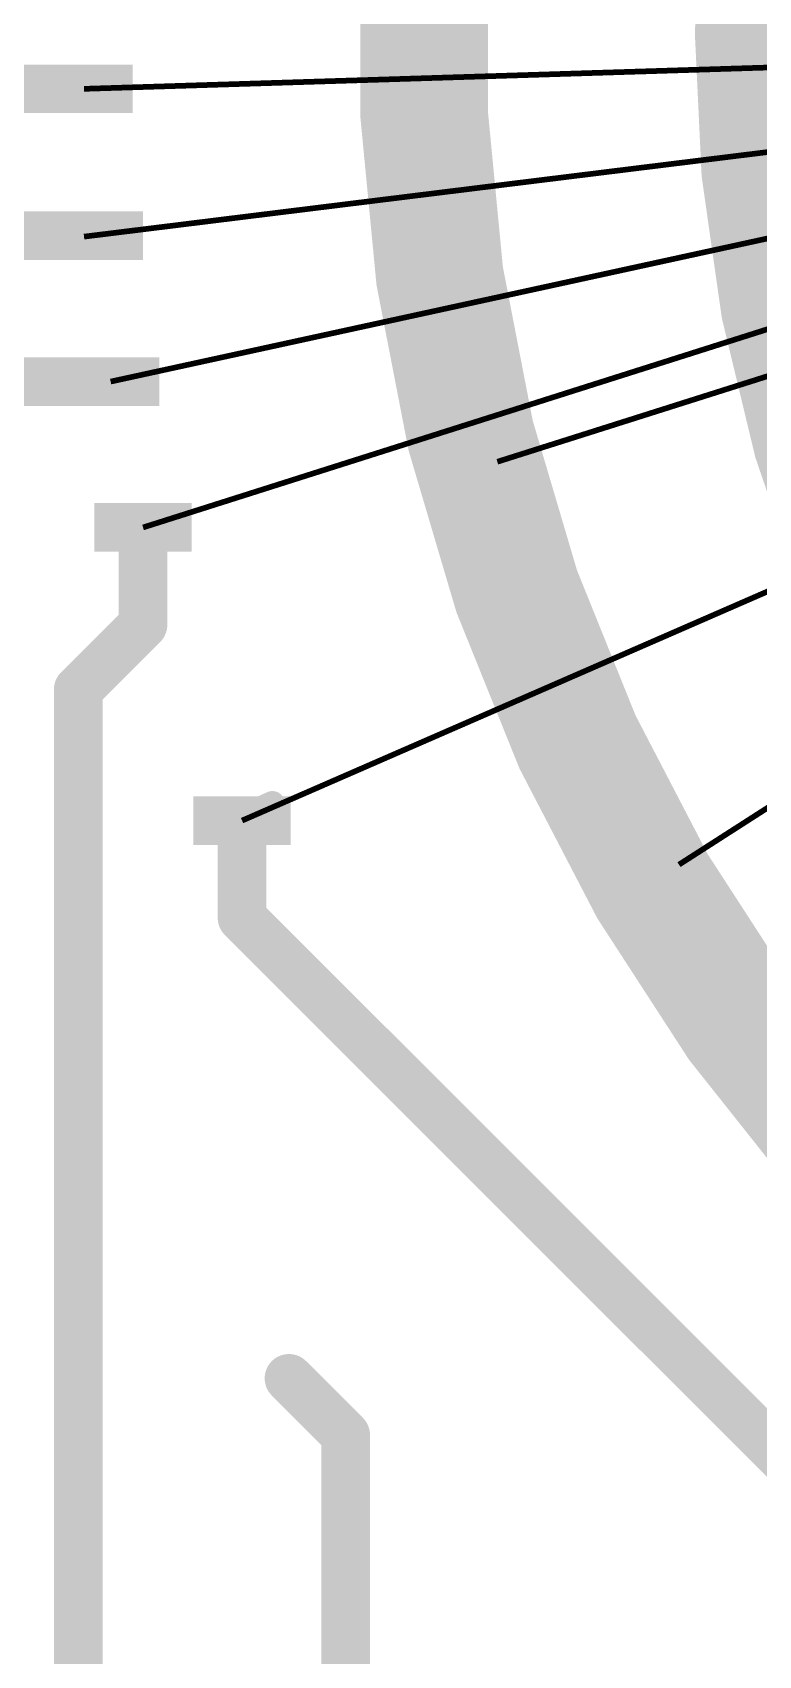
# Model space of a CAD drawing. Extents: x -12 to 108, y -5 to 75.
# Drawn here: x 58.51 to 60.78, y 31.01 to 36.1 of the extents above; entities that cross this region are included whole.
import ezdxf

# ---------------------------------------------------------------- set-up
doc = ezdxf.new("R2010")
doc.units = 0
doc.header["$MEASUREMENT"] = 0
doc.layers.get('0').update_dxf_attribs({"linetype": 'CONTINUOUS'})
for name, color, linetype in [('1', 12, 'CONTINUOUS'), ('IOs', 250, 'CONTINUOUS'), ('Sbp1', 5, 'CONTINUOUS'), ('vdd', 250, 'CONTINUOUS')]:
    doc.layers.add(name, color=color, linetype=linetype)

# ---------------------------------------------------------------- blocks, each defined once
blk = doc.blocks.new('RECT')
blk.add_solid([(-0.5, -0.5), (0.5, -0.5), (-0.5, 0.5), (0.5, 0.5)])
blk = doc.blocks.new('ROUND_19')
at = {"const_width": 0.025}
blk.add_lwpolyline([(-0.0125, 0, 1), (0.0125, 0, 1)], format="xyb", close=True, dxfattribs=at)

msp = doc.modelspace()

# ---------------------------------------------------------------- linework, layer by layer
at = {"layer": '1'}
for points, const_width in [([(61.0414, 39.5934, 0.3757), (61.0414, 32.5934)], 0.4), ([(61.7414, 38.8934, 0.3431), (61.7414, 33.2934)], 0.4), ([(58.6668, 35.8807, 1), (58.6668, 35.9569)], 0.0762), ([(58.6994, 35.4203, 1), (58.6994, 35.4965)], 0.0762), ([(58.7502, 34.9631, 1), (58.7502, 35.0393)], 0.0762), ([(58.8899, 34.544, 1), (58.8137, 34.544)], 0.0762), ([(58.8787, 34.2123, 1), (58.8249, 34.2661)], 0.0762), ([(58.8137, 34.2392, 1), (58.8899, 34.2392)], 0.0762), ([(58.6867, 34.036, 1), (58.6105, 34.036)], 0.0762), ([(58.6217, 34.0629, 1), (58.6755, 34.0091)], 0.0762), ([(59.2001, 33.6252, 1), (59.1239, 33.6252)], 0.0762), ([(59.1889, 33.3473, 1), (59.1351, 33.2935)], 0.0762), ([(59.1239, 33.3204, 1), (59.2001, 33.3204)], 0.0762), ([(59.3359, 31.9039, 1), (59.2821, 31.8501)], 0.0762), ([(59.5249, 31.6992, 1), (59.4487, 31.6992)], 0.0762), ([(59.4599, 31.6723, 1), (59.5137, 31.7261)], 0.0762)]:
    msp.add_lwpolyline(points, format="xyb", dxfattribs=dict(at, const_width=const_width))
at = {"layer": '1', "const_width": 0.1524}
for points in [[(58.6668, 35.9188), (57.7493, 35.9188)], [(58.6994, 35.4584), (58.039, 35.4584)], [(58.7502, 35.0012), (58.42, 35.0012)], [(58.8518, 34.544), (58.8518, 34.2392)], [(58.8518, 34.2392), (58.6486, 34.036)], [(58.6486, 27.051), (58.6486, 34.036)], [(59.162, 33.6252), (59.162, 33.3204)], [(67.4116, 25.0708), (59.162, 33.3204)], [(59.309, 31.877), (59.4868, 31.6992)], [(59.4868, 31.6992), (59.4868, 18.5674)]]:
    msp.add_lwpolyline(points, dxfattribs=at)
at = {"layer": 'IOs', "transparency": 33554687, "const_width": 0.01778}
for points in [[(58.6668, 35.9188), (63.1531, 36.0587)], [(58.6668, 35.45553), (63.14513, 36.00974)], [(58.7502, 35.0012), (63.14827, 35.9598)], [(58.8518, 34.544), (63.1459, 35.90788)], [(59.96187, 34.74992), (63.14516, 35.7587)], [(59.162, 33.6252), (63.14542, 35.36277)]]:
    msp.add_lwpolyline(points, dxfattribs=at)
at = {"layer": 'Sbp1', "const_width": 0.08}
for points in [[(58.73775, 35.92621), (58.57821, 35.9264)], [(58.79303, 35.47461), (58.63429, 35.45867)], [(58.84267, 35.01766), (58.68659, 34.98456)], [(60.00207, 34.7516), (59.84918, 34.706)], [(58.94391, 34.56775), (58.78743, 34.53662)], [(59.25718, 33.67773), (59.11165, 33.61236)], [(60.56626, 33.51221), (60.4304, 33.42859)]]:
    msp.add_lwpolyline(points, dxfattribs=at)
at = {"layer": 'vdd', "transparency": 33554687, "const_width": 0.01778}
msp.add_lwpolyline([(60.53099, 33.48713), (63.14747, 35.16693)], dxfattribs=at)

# ---------------------------------------------------------------- block references
at = {"layer": '1', "xscale": 0.3048, "yscale": 0.1524}
for p in [(58.6668, 35.9188), (58.6994, 35.4584), (58.7502, 35.0012), (58.8518, 34.544), (59.162, 33.6252)]:
    msp.add_blockref('RECT', p, dxfattribs=at)
at = {"layer": 'Sbp1'}
for p, xscale, yscale, zscale, rotation in [((58.57821, 35.9264), 1.6, 1.6, 1.6, 140.6530848255877), ((58.73775, 35.92621), 1.6, 1.6, 1.6, 140.6530848255877), ((58.63429, 35.45867), 1.600000000000001, 1.600000000000001, 1.600000000000001, 146.4586231587543), ((58.79303, 35.47461), 1.600000000000001, 1.600000000000001, 1.600000000000001, 146.4586231587543), ((58.84267, 35.01766), 1.6, 1.6, 1.6, 152.6955177618933), ((58.68659, 34.98456), 1.6, 1.6, 1.6, 152.6955177618933), ((60.00207, 34.7516), 1.6, 1.6, 1.6, 157.3282420965776), ((59.84918, 34.706), 1.6, 1.6, 1.6, 157.3282420965776), ((58.94391, 34.56775), 1.6, 1.6, 1.6, 151.9732404599326), ((58.78743, 34.53662), 1.6, 1.6, 1.6, 151.9732404599326), ((59.25718, 33.67773), 1.6, 1.6, 1.6, 164.910488333516), ((59.11165, 33.61236), 1.6, 1.6, 1.6, 164.910488333516), ((60.56626, 33.51221), 1.6, 1.6, 1.6, 172.3368242303066), ((60.4304, 33.42859), 1.6, 1.6, 1.6, 172.3368242303066)]:
    msp.add_blockref('ROUND_19', p, dxfattribs=dict(at, xscale=xscale, yscale=yscale, zscale=zscale, rotation=rotation))

doc.saveas('drawing.dxf')
